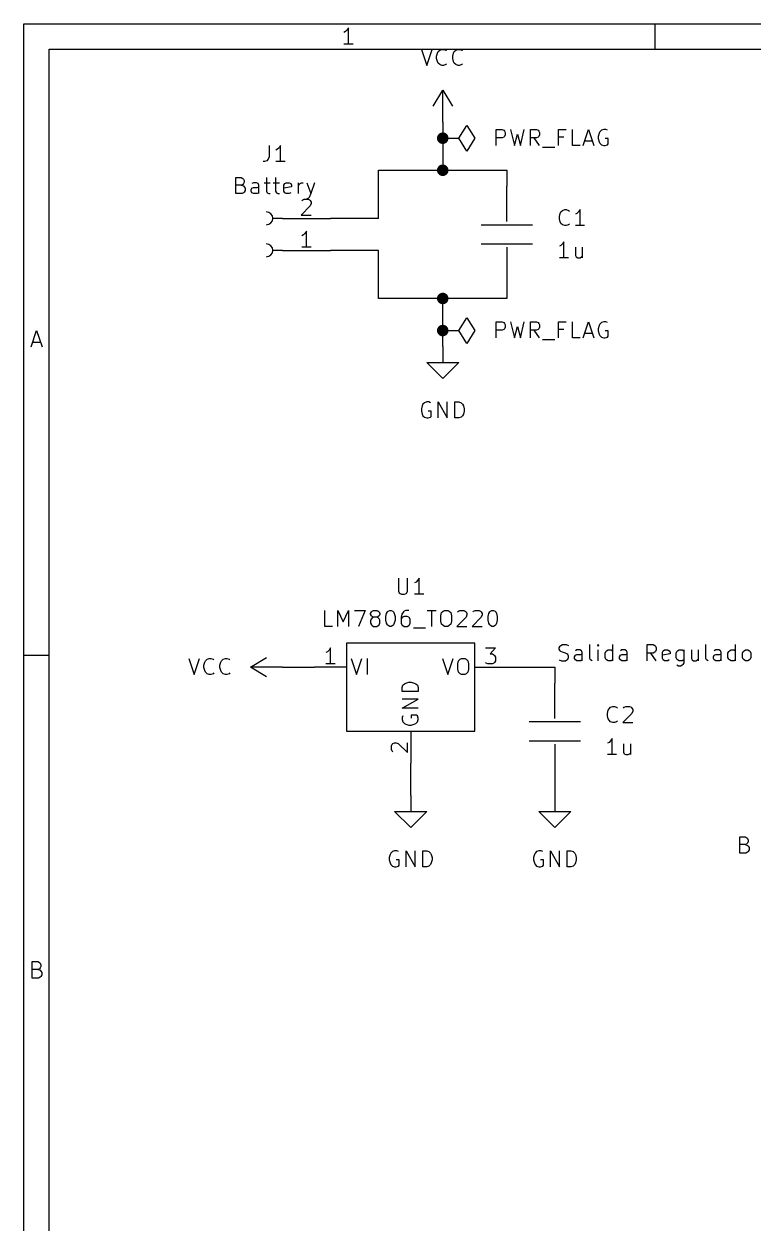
# Model space of a CAD drawing. Extents: x 0.4 to 11.3, y -7.9 to -0.4.
# Drawn here: x 0.394 to 2.668, y -4.134 to -0.394 of the extents above; entities that cross this region are included whole.
import ezdxf

# ---------------------------------------------------------------- set-up
doc = ezdxf.new("R2010")
doc.units = 0
doc.header["$MEASUREMENT"] = 0
for name, color, linetype in [('CYAN2', 4, 'CONTINUOUS'), ('GRAY1', 251, 'CONTINUOUS'), ('GREEN3', 91, 'CONTINUOUS'), ('LYELLOW', 51, 'CONTINUOUS'), ('RED2', 1, 'CONTINUOUS'), ('RED3', 11, 'CONTINUOUS')]:
    doc.layers.add(name, color=color, linetype=linetype)

msp = doc.modelspace()

# ---------------------------------------------------------------- linework, layer by layer
at = {"layer": 'CYAN2', "linetype": 'CONTINUOUS'}
for p, q in [((1.6333, -0.4728), (1.65, -0.5228)), ((1.6333, -0.4728), (1.65, -0.5228)), ((1.65, -0.5228), (1.6667, -0.4728)), ((1.65, -0.5228), (1.6667, -0.4728)), ((1.681, -0.4942), (1.6833, -0.4847)), ((1.681, -0.4942), (1.6833, -0.4847)), ((1.6833, -0.4847), (1.6857, -0.4799)), ((1.6833, -0.4847), (1.6857, -0.4799)), ((1.6857, -0.4799), (1.6905, -0.4752)), ((1.6857, -0.4799), (1.6905, -0.4752)), ((1.6905, -0.4752), (1.6976, -0.4728)), ((1.6905, -0.4752), (1.6976, -0.4728)), ((1.6976, -0.4728), (1.7024, -0.4728)), ((1.6976, -0.4728), (1.7024, -0.4728)), ((1.7024, -0.4728), (1.7095, -0.4752)), ((1.7024, -0.4728), (1.7095, -0.4752)), ((1.7095, -0.4752), (1.7119, -0.4776)), ((1.7095, -0.4752), (1.7119, -0.4776)), ((1.731, -0.4942), (1.7333, -0.4847)), ((1.731, -0.4942), (1.7333, -0.4847)), ((1.7333, -0.4847), (1.7357, -0.4799)), ((1.7333, -0.4847), (1.7357, -0.4799)), ((1.7357, -0.4799), (1.7405, -0.4752)), ((1.7357, -0.4799), (1.7405, -0.4752)), ((1.7405, -0.4752), (1.7476, -0.4728)), ((1.7405, -0.4752), (1.7476, -0.4728)), ((1.7476, -0.4728), (1.7524, -0.4728)), ((1.7476, -0.4728), (1.7524, -0.4728)), ((1.7524, -0.4728), (1.7595, -0.4752)), ((1.7524, -0.4728), (1.7595, -0.4752)), ((1.7595, -0.4752), (1.7619, -0.4776)), ((1.7595, -0.4752), (1.7619, -0.4776)), ((1.681, -0.5014), (1.681, -0.4942)), ((1.681, -0.5014), (1.681, -0.4942)), ((1.6833, -0.5109), (1.681, -0.5014)), ((1.6833, -0.5109), (1.681, -0.5014)), ((1.6857, -0.5157), (1.6833, -0.5109)), ((1.6857, -0.5157), (1.6833, -0.5109)), ((1.6905, -0.5204), (1.6857, -0.5157)), ((1.6905, -0.5204), (1.6857, -0.5157)), ((1.6976, -0.5228), (1.6905, -0.5204)), ((1.6976, -0.5228), (1.6905, -0.5204)), ((1.7024, -0.5228), (1.6976, -0.5228)), ((1.7024, -0.5228), (1.6976, -0.5228)), ((1.7095, -0.5204), (1.7024, -0.5228)), ((1.7095, -0.5204), (1.7024, -0.5228)), ((1.7119, -0.518), (1.7095, -0.5204)), ((1.7119, -0.518), (1.7095, -0.5204)), ((1.731, -0.5014), (1.731, -0.4942)), ((1.731, -0.5014), (1.731, -0.4942)), ((1.7333, -0.5109), (1.731, -0.5014)), ((1.7333, -0.5109), (1.731, -0.5014)), ((1.7357, -0.5157), (1.7333, -0.5109)), ((1.7357, -0.5157), (1.7333, -0.5109)), ((1.7405, -0.5204), (1.7357, -0.5157)), ((1.7405, -0.5204), (1.7357, -0.5157)), ((1.7476, -0.5228), (1.7405, -0.5204)), ((1.7476, -0.5228), (1.7405, -0.5204)), ((1.7524, -0.5228), (1.7476, -0.5228)), ((1.7524, -0.5228), (1.7476, -0.5228)), ((1.7595, -0.5204), (1.7524, -0.5228)), ((1.7595, -0.5204), (1.7524, -0.5228)), ((1.7619, -0.518), (1.7595, -0.5204)), ((1.7619, -0.518), (1.7595, -0.5204)), ((1.8663, -0.7728), (1.8663, -0.7228)), ((1.8663, -0.7228), (1.8853, -0.7228)), ((1.8663, -0.7728), (1.8663, -0.7228)), ((1.8663, -0.7228), (1.8853, -0.7228)), ((1.8853, -0.7228), (1.8901, -0.7252)), ((1.8853, -0.7228), (1.8901, -0.7252)), ((1.8901, -0.7466), (1.8853, -0.749)), ((1.8901, -0.7466), (1.8853, -0.749)), ((1.8901, -0.7252), (1.8925, -0.7276)), ((1.8901, -0.7252), (1.8925, -0.7276)), ((1.8925, -0.7442), (1.8901, -0.7466)), ((1.8925, -0.7442), (1.8901, -0.7466)), ((1.8925, -0.7276), (1.8949, -0.7323)), ((1.8925, -0.7276), (1.8949, -0.7323)), ((1.8949, -0.7395), (1.8925, -0.7442)), ((1.8949, -0.7395), (1.8925, -0.7442)), ((1.8949, -0.7323), (1.8949, -0.7395)), ((1.8949, -0.7323), (1.8949, -0.7395)), ((1.9115, -0.7228), (1.9234, -0.7728)), ((1.9115, -0.7228), (1.9234, -0.7728)), ((1.9234, -0.7728), (1.9329, -0.7371)), ((1.9234, -0.7728), (1.9329, -0.7371)), ((1.9329, -0.7371), (1.9425, -0.7728)), ((1.9329, -0.7371), (1.9425, -0.7728)), ((1.9425, -0.7728), (1.9544, -0.7228)), ((1.9425, -0.7728), (1.9544, -0.7228)), ((1.9734, -0.7728), (1.9734, -0.7228)), ((1.9734, -0.7228), (1.9925, -0.7228)), ((1.9734, -0.7728), (1.9734, -0.7228)), ((1.9734, -0.7228), (1.9925, -0.7228)), ((1.9925, -0.7228), (1.9972, -0.7252)), ((1.9925, -0.7228), (1.9972, -0.7252)), ((1.9972, -0.7466), (1.9925, -0.749)), ((1.9972, -0.7466), (1.9925, -0.749)), ((1.9972, -0.7252), (1.9996, -0.7276)), ((1.9972, -0.7252), (1.9996, -0.7276)), ((1.9996, -0.7442), (1.9972, -0.7466)), ((1.9996, -0.7442), (1.9972, -0.7466)), ((1.9996, -0.7276), (2.002, -0.7323)), ((1.9996, -0.7276), (2.002, -0.7323)), ((2.002, -0.7395), (1.9996, -0.7442)), ((2.002, -0.7395), (1.9996, -0.7442)), ((2.002, -0.7323), (2.002, -0.7395)), ((2.002, -0.7323), (2.002, -0.7395)), ((2.0615, -0.7728), (2.0615, -0.7228)), ((2.0615, -0.7228), (2.0853, -0.7228)), ((2.0615, -0.7728), (2.0615, -0.7228)), ((2.0615, -0.7228), (2.0853, -0.7228)), ((2.0782, -0.7466), (2.0615, -0.7466)), ((2.0782, -0.7466), (2.0615, -0.7466)), ((2.1044, -0.7728), (2.1044, -0.7228)), ((2.1044, -0.7728), (2.1044, -0.7228)), ((2.1377, -0.7728), (2.1544, -0.7228)), ((2.1377, -0.7728), (2.1544, -0.7228)), ((2.1544, -0.7228), (2.171, -0.7728)), ((2.1544, -0.7228), (2.171, -0.7728)), ((2.1877, -0.7347), (2.1853, -0.7442)), ((2.1877, -0.7347), (2.1853, -0.7442)), ((2.1853, -0.7442), (2.1853, -0.7514)), ((2.1853, -0.7442), (2.1853, -0.7514)), ((2.1901, -0.7299), (2.1877, -0.7347)), ((2.1901, -0.7299), (2.1877, -0.7347)), ((2.1949, -0.7252), (2.1901, -0.7299)), ((2.1949, -0.7252), (2.1901, -0.7299)), ((2.202, -0.7228), (2.1949, -0.7252)), ((2.202, -0.7228), (2.1949, -0.7252)), ((2.2091, -0.7228), (2.202, -0.7228)), ((2.2091, -0.7228), (2.202, -0.7228)), ((2.2139, -0.7252), (2.2091, -0.7228)), ((2.2139, -0.7252), (2.2091, -0.7228)), ((1.1583, -0.7728), (1.1583, -0.8085)), ((1.1845, -0.7847), (1.1798, -0.7871)), ((1.1893, -0.7799), (1.1845, -0.7847)), ((1.194, -0.7728), (1.1893, -0.7799)), ((1.194, -0.8228), (1.194, -0.7728)), ((1.8853, -0.749), (1.8663, -0.749)), ((1.8853, -0.749), (1.8663, -0.749)), ((1.9925, -0.749), (1.9734, -0.749)), ((1.9925, -0.749), (1.9734, -0.749)), ((2.002, -0.7728), (1.9853, -0.749)), ((2.002, -0.7728), (1.9853, -0.749)), ((2.0115, -0.7776), (2.0496, -0.7776)), ((2.0115, -0.7776), (2.0496, -0.7776)), ((2.1282, -0.7728), (2.1044, -0.7728)), ((2.1282, -0.7728), (2.1044, -0.7728)), ((2.1425, -0.7585), (2.1663, -0.7585)), ((2.1425, -0.7585), (2.1663, -0.7585)), ((2.1853, -0.7514), (2.1877, -0.7609)), ((2.1853, -0.7514), (2.1877, -0.7609)), ((2.1877, -0.7609), (2.1901, -0.7657)), ((2.1877, -0.7609), (2.1901, -0.7657)), ((2.1901, -0.7657), (2.1949, -0.7704)), ((2.1901, -0.7657), (2.1949, -0.7704)), ((2.1949, -0.7704), (2.202, -0.7728)), ((2.1949, -0.7704), (2.202, -0.7728)), ((2.202, -0.7728), (2.2068, -0.7728)), ((2.202, -0.7728), (2.2068, -0.7728)), ((2.2163, -0.7514), (2.2068, -0.7514)), ((2.2163, -0.7514), (2.2068, -0.7514)), ((2.2068, -0.7728), (2.2139, -0.7704)), ((2.2068, -0.7728), (2.2139, -0.7704)), ((2.2139, -0.7704), (2.2163, -0.768)), ((2.2139, -0.7704), (2.2163, -0.768)), ((2.2163, -0.768), (2.2163, -0.7514)), ((2.2163, -0.768), (2.2163, -0.7514)), ((1.144, -0.8228), (1.1393, -0.8228)), ((1.1512, -0.8204), (1.144, -0.8228)), ((1.1559, -0.8157), (1.1512, -0.8204)), ((1.1583, -0.8085), (1.1559, -0.8157)), ((1.2083, -0.8228), (1.1798, -0.8228)), ((1.0548, -0.9228), (1.0548, -0.8728)), ((1.0548, -0.8728), (1.0714, -0.8728)), ((1.0714, -0.8966), (1.0548, -0.8966)), ((1.0714, -0.8728), (1.0762, -0.8752)), ((1.0762, -0.8942), (1.0714, -0.8966)), ((1.0714, -0.8966), (1.0786, -0.899)), ((1.0762, -0.8752), (1.0786, -0.8776)), ((1.0786, -0.8918), (1.0762, -0.8942)), ((1.0786, -0.8776), (1.081, -0.8823)), ((1.081, -0.8871), (1.0786, -0.8918)), ((1.081, -0.8823), (1.081, -0.8871)), ((1.1095, -0.8895), (1.1048, -0.8918)), ((1.119, -0.8895), (1.1095, -0.8895)), ((1.1238, -0.8918), (1.119, -0.8895)), ((1.1262, -0.8966), (1.1238, -0.8918)), ((1.1262, -0.9228), (1.1262, -0.8966)), ((1.1429, -0.8895), (1.1619, -0.8895)), ((1.15, -0.8728), (1.15, -0.9157)), ((1.1714, -0.8895), (1.1905, -0.8895)), ((1.1786, -0.8728), (1.1786, -0.9157)), ((1.2048, -0.8966), (1.2071, -0.8918)), ((1.2048, -0.9157), (1.2048, -0.8966)), ((1.2071, -0.8918), (1.2119, -0.8895)), ((1.2119, -0.8895), (1.2214, -0.8895)), ((1.2214, -0.8895), (1.2262, -0.8918)), ((1.2262, -0.8918), (1.2286, -0.8966)), ((1.2286, -0.8966), (1.2286, -0.9014)), ((1.25, -0.9228), (1.25, -0.8895)), ((1.25, -0.899), (1.2524, -0.8942)), ((1.2524, -0.8942), (1.2548, -0.8918)), ((1.2548, -0.8918), (1.2595, -0.8895)), ((1.2595, -0.8895), (1.2643, -0.8895)), ((1.2762, -0.8895), (1.2881, -0.9228)), ((1.3, -0.8895), (1.2881, -0.9228)), ((1.0738, -0.9228), (1.0548, -0.9228)), ((1.0786, -0.9204), (1.0738, -0.9228)), ((1.0786, -0.899), (1.081, -0.9014)), ((1.081, -0.918), (1.0786, -0.9204)), ((1.081, -0.9014), (1.0833, -0.9061)), ((1.0833, -0.9133), (1.081, -0.918)), ((1.0833, -0.9061), (1.0833, -0.9133)), ((1.1024, -0.9109), (1.1048, -0.9061)), ((1.1024, -0.9157), (1.1024, -0.9109)), ((1.1048, -0.9204), (1.1024, -0.9157)), ((1.1048, -0.9061), (1.1095, -0.9038)), ((1.1095, -0.9228), (1.1048, -0.9204)), ((1.1095, -0.9038), (1.1214, -0.9038)), ((1.1214, -0.9228), (1.1095, -0.9228)), ((1.1214, -0.9038), (1.1262, -0.9014)), ((1.1262, -0.9204), (1.1214, -0.9228)), ((1.15, -0.9157), (1.1524, -0.9204)), ((1.1524, -0.9204), (1.1571, -0.9228)), ((1.1571, -0.9228), (1.1619, -0.9228)), ((1.1786, -0.9157), (1.1809, -0.9204)), ((1.1809, -0.9204), (1.1857, -0.9228)), ((1.1857, -0.9228), (1.1905, -0.9228)), ((1.2286, -0.9014), (1.2048, -0.9061)), ((1.2071, -0.9204), (1.2048, -0.9157)), ((1.2119, -0.9228), (1.2071, -0.9204)), ((1.2214, -0.9228), (1.2119, -0.9228)), ((1.2262, -0.9204), (1.2214, -0.9228)), ((1.2833, -0.9347), (1.2809, -0.9371)), ((1.2881, -0.9228), (1.2833, -0.9347)), ((1.2809, -0.9371), (1.2762, -0.9395)), ((2.0639, -0.9942), (2.0663, -0.9847)), ((2.0639, -1.0014), (2.0639, -0.9942)), ((2.0663, -1.0109), (2.0639, -1.0014)), ((2.0663, -0.9847), (2.0687, -0.9799)), ((2.0687, -0.9799), (2.0734, -0.9752)), ((2.0734, -0.9752), (2.0806, -0.9728)), ((2.0806, -0.9728), (2.0853, -0.9728)), ((2.0853, -0.9728), (2.0925, -0.9752)), ((2.0925, -0.9752), (2.0949, -0.9776)), ((2.1187, -0.9847), (2.1139, -0.9871)), ((2.1234, -0.9799), (2.1187, -0.9847)), ((2.1282, -0.9728), (2.1234, -0.9799)), ((2.1282, -1.0228), (2.1282, -0.9728)), ((2.0687, -1.0157), (2.0663, -1.0109)), ((2.0734, -1.0204), (2.0687, -1.0157)), ((2.0806, -1.0228), (2.0734, -1.0204)), ((2.0853, -1.0228), (2.0806, -1.0228)), ((2.0925, -1.0204), (2.0853, -1.0228)), ((2.0949, -1.018), (2.0925, -1.0204)), ((2.1425, -1.0228), (2.1139, -1.0228)), ((2.0734, -1.0799), (2.0687, -1.0847)), ((2.0782, -1.0728), (2.0734, -1.0799)), ((2.0782, -1.1228), (2.0782, -1.0728)), ((2.0687, -1.0847), (2.0639, -1.0871)), ((2.1139, -1.0895), (2.1139, -1.1157)), ((2.1139, -1.1157), (2.1163, -1.1204)), ((2.1163, -1.1204), (2.121, -1.1228)), ((2.1282, -1.1228), (2.1329, -1.1204)), ((2.1329, -1.1204), (2.1353, -1.118)), ((2.1353, -1.0895), (2.1353, -1.1228)), ((2.0925, -1.1228), (2.0639, -1.1228)), ((2.121, -1.1228), (2.1282, -1.1228)), ((1.8663, -1.3728), (1.8663, -1.3228)), ((1.8663, -1.3228), (1.8853, -1.3228)), ((1.8663, -1.3728), (1.8663, -1.3228)), ((1.8663, -1.3228), (1.8853, -1.3228)), ((1.8853, -1.3228), (1.8901, -1.3252)), ((1.8853, -1.3228), (1.8901, -1.3252)), ((1.8901, -1.3252), (1.8925, -1.3276)), ((1.8901, -1.3252), (1.8925, -1.3276)), ((1.8925, -1.3442), (1.8901, -1.3466)), ((1.8925, -1.3442), (1.8901, -1.3466)), ((1.8925, -1.3276), (1.8949, -1.3323)), ((1.8925, -1.3276), (1.8949, -1.3323)), ((1.8949, -1.3395), (1.8925, -1.3442)), ((1.8949, -1.3395), (1.8925, -1.3442)), ((1.8949, -1.3323), (1.8949, -1.3395)), ((1.8949, -1.3323), (1.8949, -1.3395)), ((1.9115, -1.3228), (1.9234, -1.3728)), ((1.9115, -1.3228), (1.9234, -1.3728)), ((1.9234, -1.3728), (1.9329, -1.3371)), ((1.9234, -1.3728), (1.9329, -1.3371)), ((1.9329, -1.3371), (1.9425, -1.3728)), ((1.9329, -1.3371), (1.9425, -1.3728)), ((1.9425, -1.3728), (1.9544, -1.3228)), ((1.9425, -1.3728), (1.9544, -1.3228)), ((1.9734, -1.3728), (1.9734, -1.3228)), ((1.9734, -1.3228), (1.9925, -1.3228)), ((1.9734, -1.3728), (1.9734, -1.3228)), ((1.9734, -1.3228), (1.9925, -1.3228)), ((1.9925, -1.3228), (1.9972, -1.3252)), ((1.9925, -1.3228), (1.9972, -1.3252)), ((1.9972, -1.3252), (1.9996, -1.3276)), ((1.9972, -1.3252), (1.9996, -1.3276)), ((1.9996, -1.3442), (1.9972, -1.3466)), ((1.9996, -1.3442), (1.9972, -1.3466)), ((1.9996, -1.3276), (2.002, -1.3323)), ((1.9996, -1.3276), (2.002, -1.3323)), ((2.002, -1.3395), (1.9996, -1.3442)), ((2.002, -1.3395), (1.9996, -1.3442)), ((2.002, -1.3323), (2.002, -1.3395)), ((2.002, -1.3323), (2.002, -1.3395)), ((2.0615, -1.3728), (2.0615, -1.3228)), ((2.0615, -1.3228), (2.0853, -1.3228)), ((2.0615, -1.3728), (2.0615, -1.3228)), ((2.0615, -1.3228), (2.0853, -1.3228)), ((2.1044, -1.3728), (2.1044, -1.3228)), ((2.1044, -1.3728), (2.1044, -1.3228)), ((2.1377, -1.3728), (2.1544, -1.3228)), ((2.1377, -1.3728), (2.1544, -1.3228)), ((2.1544, -1.3228), (2.171, -1.3728)), ((2.1544, -1.3228), (2.171, -1.3728)), ((2.1877, -1.3347), (2.1853, -1.3442)), ((2.1877, -1.3347), (2.1853, -1.3442)), ((2.1853, -1.3442), (2.1853, -1.3514)), ((2.1853, -1.3442), (2.1853, -1.3514)), ((2.1901, -1.3299), (2.1877, -1.3347)), ((2.1901, -1.3299), (2.1877, -1.3347)), ((2.1949, -1.3252), (2.1901, -1.3299)), ((2.1949, -1.3252), (2.1901, -1.3299)), ((2.202, -1.3228), (2.1949, -1.3252)), ((2.202, -1.3228), (2.1949, -1.3252)), ((2.2091, -1.3228), (2.202, -1.3228)), ((2.2091, -1.3228), (2.202, -1.3228)), ((2.2139, -1.3252), (2.2091, -1.3228)), ((2.2139, -1.3252), (2.2091, -1.3228)), ((1.8853, -1.349), (1.8663, -1.349)), ((1.8853, -1.349), (1.8663, -1.349)), ((1.8901, -1.3466), (1.8853, -1.349)), ((1.8901, -1.3466), (1.8853, -1.349)), ((1.9925, -1.349), (1.9734, -1.349)), ((1.9925, -1.349), (1.9734, -1.349)), ((2.002, -1.3728), (1.9853, -1.349)), ((2.002, -1.3728), (1.9853, -1.349)), ((1.9972, -1.3466), (1.9925, -1.349)), ((1.9972, -1.3466), (1.9925, -1.349)), ((2.0115, -1.3776), (2.0496, -1.3776)), ((2.0115, -1.3776), (2.0496, -1.3776)), ((2.0782, -1.3466), (2.0615, -1.3466)), ((2.0782, -1.3466), (2.0615, -1.3466)), ((2.1282, -1.3728), (2.1044, -1.3728)), ((2.1282, -1.3728), (2.1044, -1.3728)), ((2.1425, -1.3585), (2.1663, -1.3585)), ((2.1425, -1.3585), (2.1663, -1.3585)), ((2.1853, -1.3514), (2.1877, -1.3609)), ((2.1853, -1.3514), (2.1877, -1.3609)), ((2.1877, -1.3609), (2.1901, -1.3657)), ((2.1877, -1.3609), (2.1901, -1.3657)), ((2.1901, -1.3657), (2.1949, -1.3704)), ((2.1901, -1.3657), (2.1949, -1.3704)), ((2.1949, -1.3704), (2.202, -1.3728)), ((2.1949, -1.3704), (2.202, -1.3728)), ((2.202, -1.3728), (2.2068, -1.3728)), ((2.202, -1.3728), (2.2068, -1.3728)), ((2.2163, -1.3514), (2.2068, -1.3514)), ((2.2163, -1.3514), (2.2068, -1.3514)), ((2.2068, -1.3728), (2.2139, -1.3704)), ((2.2068, -1.3728), (2.2139, -1.3704)), ((2.2139, -1.3704), (2.2163, -1.368)), ((2.2139, -1.3704), (2.2163, -1.368)), ((2.2163, -1.368), (2.2163, -1.3514)), ((2.2163, -1.368), (2.2163, -1.3514)), ((1.6357, -1.5847), (1.6333, -1.5942)), ((1.6357, -1.5847), (1.6333, -1.5942)), ((1.6333, -1.5942), (1.6333, -1.6014)), ((1.6333, -1.5942), (1.6333, -1.6014)), ((1.6333, -1.6014), (1.6357, -1.6109)), ((1.6333, -1.6014), (1.6357, -1.6109)), ((1.6381, -1.5799), (1.6357, -1.5847)), ((1.6381, -1.5799), (1.6357, -1.5847)), ((1.6429, -1.5752), (1.6381, -1.5799)), ((1.6429, -1.5752), (1.6381, -1.5799)), ((1.65, -1.5728), (1.6429, -1.5752)), ((1.65, -1.5728), (1.6429, -1.5752)), ((1.6571, -1.5728), (1.65, -1.5728)), ((1.6571, -1.5728), (1.65, -1.5728)), ((1.6643, -1.6014), (1.6548, -1.6014)), ((1.6643, -1.6014), (1.6548, -1.6014)), ((1.6619, -1.5752), (1.6571, -1.5728)), ((1.6619, -1.5752), (1.6571, -1.5728)), ((1.6643, -1.618), (1.6643, -1.6014)), ((1.6643, -1.618), (1.6643, -1.6014)), ((1.6857, -1.6228), (1.6857, -1.5728)), ((1.6857, -1.5728), (1.7143, -1.6228)), ((1.6857, -1.6228), (1.6857, -1.5728)), ((1.6857, -1.5728), (1.7143, -1.6228)), ((1.7143, -1.6228), (1.7143, -1.5728)), ((1.7143, -1.6228), (1.7143, -1.5728)), ((1.7381, -1.6228), (1.7381, -1.5728)), ((1.7381, -1.5728), (1.75, -1.5728)), ((1.7381, -1.6228), (1.7381, -1.5728)), ((1.7381, -1.5728), (1.75, -1.5728)), ((1.75, -1.5728), (1.7571, -1.5752)), ((1.75, -1.5728), (1.7571, -1.5752)), ((1.7571, -1.5752), (1.7619, -1.5799)), ((1.7571, -1.5752), (1.7619, -1.5799)), ((1.7619, -1.5799), (1.7643, -1.5847)), ((1.7619, -1.5799), (1.7643, -1.5847)), ((1.7643, -1.5847), (1.7667, -1.5942)), ((1.7643, -1.5847), (1.7667, -1.5942)), ((1.7667, -1.6014), (1.7643, -1.6109)), ((1.7667, -1.6014), (1.7643, -1.6109)), ((1.7667, -1.5942), (1.7667, -1.6014)), ((1.7667, -1.5942), (1.7667, -1.6014)), ((1.6357, -1.6109), (1.6381, -1.6157)), ((1.6357, -1.6109), (1.6381, -1.6157)), ((1.6381, -1.6157), (1.6429, -1.6204)), ((1.6381, -1.6157), (1.6429, -1.6204)), ((1.6429, -1.6204), (1.65, -1.6228)), ((1.6429, -1.6204), (1.65, -1.6228)), ((1.65, -1.6228), (1.6548, -1.6228)), ((1.65, -1.6228), (1.6548, -1.6228)), ((1.6548, -1.6228), (1.6619, -1.6204)), ((1.6548, -1.6228), (1.6619, -1.6204)), ((1.6619, -1.6204), (1.6643, -1.618)), ((1.6619, -1.6204), (1.6643, -1.618)), ((1.75, -1.6228), (1.7381, -1.6228)), ((1.75, -1.6228), (1.7381, -1.6228)), ((1.7571, -1.6204), (1.75, -1.6228)), ((1.7571, -1.6204), (1.75, -1.6228)), ((1.7619, -1.6157), (1.7571, -1.6204)), ((1.7619, -1.6157), (1.7571, -1.6204)), ((1.7643, -1.6109), (1.7619, -1.6157)), ((1.7643, -1.6109), (1.7619, -1.6157)), ((1.5619, -2.1228), (1.5619, -2.1633)), ((1.5905, -2.1633), (1.5905, -2.1228)), ((1.6214, -2.1299), (1.6167, -2.1347)), ((1.6262, -2.1228), (1.6214, -2.1299)), ((1.6262, -2.1728), (1.6262, -2.1228)), ((1.5619, -2.1633), (1.5643, -2.168)), ((1.5643, -2.168), (1.5667, -2.1704)), ((1.5857, -2.1704), (1.5881, -2.168)), ((1.5881, -2.168), (1.5905, -2.1633)), ((1.6167, -2.1347), (1.6119, -2.1371)), ((1.5667, -2.1704), (1.5714, -2.1728)), ((1.5714, -2.1728), (1.5809, -2.1728)), ((1.5809, -2.1728), (1.5857, -2.1704)), ((1.6405, -2.1728), (1.6119, -2.1728)), ((1.3321, -2.2728), (1.3321, -2.2228)), ((1.3726, -2.2728), (1.3726, -2.2228)), ((1.3726, -2.2228), (1.3893, -2.2585)), ((1.3893, -2.2585), (1.406, -2.2228)), ((1.406, -2.2228), (1.406, -2.2728)), ((1.425, -2.2228), (1.4583, -2.2228)), ((1.4583, -2.2228), (1.4369, -2.2728)), ((1.475, -2.2323), (1.4774, -2.2276)), ((1.475, -2.2347), (1.475, -2.2323)), ((1.4774, -2.2395), (1.475, -2.2347)), ((1.4774, -2.2276), (1.4798, -2.2252)), ((1.4798, -2.2419), (1.4774, -2.2395)), ((1.4798, -2.2252), (1.4845, -2.2228)), ((1.4845, -2.2442), (1.4798, -2.2419)), ((1.4845, -2.2228), (1.4941, -2.2228)), ((1.4941, -2.2228), (1.4988, -2.2252)), ((1.4988, -2.2419), (1.4941, -2.2442)), ((1.4988, -2.2252), (1.5012, -2.2276)), ((1.5012, -2.2395), (1.4988, -2.2419)), ((1.5012, -2.2276), (1.5036, -2.2323)), ((1.5036, -2.2347), (1.5012, -2.2395)), ((1.5036, -2.2323), (1.5036, -2.2347)), ((1.5226, -2.2419), (1.525, -2.2323)), ((1.5226, -2.2538), (1.5226, -2.2419)), ((1.525, -2.2323), (1.5274, -2.2276)), ((1.5274, -2.2276), (1.5298, -2.2252)), ((1.5298, -2.2252), (1.5345, -2.2228)), ((1.5345, -2.2228), (1.5393, -2.2228)), ((1.5393, -2.2228), (1.544, -2.2252)), ((1.544, -2.2252), (1.5464, -2.2276)), ((1.5464, -2.2276), (1.5488, -2.2323)), ((1.5488, -2.2323), (1.5512, -2.2419)), ((1.5512, -2.2419), (1.5512, -2.2538)), ((1.5726, -2.2347), (1.5702, -2.2442)), ((1.5774, -2.2276), (1.5726, -2.2347)), ((1.5798, -2.2419), (1.575, -2.2442)), ((1.5798, -2.2252), (1.5774, -2.2276)), ((1.5845, -2.2228), (1.5798, -2.2252)), ((1.5893, -2.2419), (1.5798, -2.2419)), ((1.594, -2.2228), (1.5845, -2.2228)), ((1.594, -2.2442), (1.5893, -2.2419)), ((1.6512, -2.2228), (1.6798, -2.2228)), ((1.6655, -2.2728), (1.6655, -2.2228)), ((1.694, -2.2395), (1.6964, -2.2299)), ((1.694, -2.2561), (1.694, -2.2395)), ((1.6964, -2.2299), (1.7012, -2.2252)), ((1.7012, -2.2252), (1.7059, -2.2228)), ((1.7059, -2.2228), (1.7155, -2.2228)), ((1.7155, -2.2228), (1.7202, -2.2252)), ((1.7202, -2.2252), (1.725, -2.2299)), ((1.725, -2.2299), (1.7274, -2.2395)), ((1.7274, -2.2395), (1.7274, -2.2561)), ((1.7464, -2.2276), (1.7488, -2.2252)), ((1.7488, -2.2252), (1.7536, -2.2228)), ((1.7536, -2.2228), (1.7655, -2.2228)), ((1.7655, -2.2228), (1.7702, -2.2252)), ((1.7702, -2.2252), (1.7726, -2.2276)), ((1.7726, -2.2276), (1.775, -2.2323)), ((1.775, -2.2371), (1.7726, -2.2442)), ((1.775, -2.2323), (1.775, -2.2371)), ((1.794, -2.2276), (1.7964, -2.2252)), ((1.7964, -2.2252), (1.8012, -2.2228)), ((1.8012, -2.2228), (1.8131, -2.2228)), ((1.8131, -2.2228), (1.8179, -2.2252)), ((1.8179, -2.2252), (1.8202, -2.2276)), ((1.8202, -2.2276), (1.8226, -2.2323)), ((1.8226, -2.2371), (1.8202, -2.2442)), ((1.8226, -2.2323), (1.8226, -2.2371)), ((1.8417, -2.2419), (1.844, -2.2323)), ((1.8417, -2.2538), (1.8417, -2.2419)), ((1.844, -2.2323), (1.8464, -2.2276)), ((1.8464, -2.2276), (1.8488, -2.2252)), ((1.8488, -2.2252), (1.8536, -2.2228)), ((1.8536, -2.2228), (1.8583, -2.2228)), ((1.8583, -2.2228), (1.8631, -2.2252)), ((1.8631, -2.2252), (1.8655, -2.2276)), ((1.8655, -2.2276), (1.8679, -2.2323)), ((1.8679, -2.2323), (1.8702, -2.2419)), ((1.8702, -2.2419), (1.8702, -2.2538)), ((1.356, -2.2728), (1.3321, -2.2728)), ((1.4774, -2.249), (1.475, -2.2538)), ((1.475, -2.2538), (1.475, -2.2633)), ((1.475, -2.2633), (1.4774, -2.268)), ((1.4798, -2.2466), (1.4774, -2.249)), ((1.4774, -2.268), (1.4798, -2.2704)), ((1.4845, -2.2442), (1.4798, -2.2466)), ((1.4798, -2.2704), (1.4845, -2.2728)), ((1.4941, -2.2442), (1.4845, -2.2442)), ((1.4845, -2.2728), (1.4941, -2.2728)), ((1.4988, -2.2466), (1.4941, -2.2442)), ((1.4941, -2.2728), (1.4988, -2.2704)), ((1.5012, -2.249), (1.4988, -2.2466)), ((1.4988, -2.2704), (1.5012, -2.268)), ((1.5036, -2.2538), (1.5012, -2.249)), ((1.5012, -2.268), (1.5036, -2.2633)), ((1.5036, -2.2633), (1.5036, -2.2538)), ((1.525, -2.2633), (1.5226, -2.2538)), ((1.5274, -2.268), (1.525, -2.2633)), ((1.5298, -2.2704), (1.5274, -2.268)), ((1.5345, -2.2728), (1.5298, -2.2704)), ((1.5393, -2.2728), (1.5345, -2.2728)), ((1.544, -2.2704), (1.5393, -2.2728)), ((1.5464, -2.268), (1.544, -2.2704)), ((1.5488, -2.2633), (1.5464, -2.268)), ((1.5512, -2.2538), (1.5488, -2.2633)), ((1.5702, -2.2442), (1.5702, -2.2633)), ((1.5726, -2.2466), (1.5702, -2.2514)), ((1.5702, -2.2633), (1.5726, -2.268)), ((1.575, -2.2442), (1.5726, -2.2466)), ((1.5726, -2.268), (1.575, -2.2704)), ((1.575, -2.2704), (1.5798, -2.2728)), ((1.5798, -2.2728), (1.5893, -2.2728)), ((1.5893, -2.2728), (1.594, -2.2704)), ((1.5964, -2.2466), (1.594, -2.2442)), ((1.594, -2.2704), (1.5964, -2.268)), ((1.5988, -2.2514), (1.5964, -2.2466)), ((1.5964, -2.268), (1.5988, -2.2633)), ((1.5988, -2.2633), (1.5988, -2.2514)), ((1.6083, -2.2776), (1.6464, -2.2776)), ((1.6964, -2.2657), (1.694, -2.2561)), ((1.7012, -2.2704), (1.6964, -2.2657)), ((1.7059, -2.2728), (1.7012, -2.2704)), ((1.7155, -2.2728), (1.7059, -2.2728)), ((1.7202, -2.2704), (1.7155, -2.2728)), ((1.725, -2.2657), (1.7202, -2.2704)), ((1.7274, -2.2561), (1.725, -2.2657)), ((1.7726, -2.2442), (1.744, -2.2728)), ((1.744, -2.2728), (1.775, -2.2728)), ((1.8202, -2.2442), (1.7917, -2.2728)), ((1.7917, -2.2728), (1.8226, -2.2728)), ((1.844, -2.2633), (1.8417, -2.2538)), ((1.8464, -2.268), (1.844, -2.2633)), ((1.8488, -2.2704), (1.8464, -2.268)), ((1.8536, -2.2728), (1.8488, -2.2704)), ((1.8583, -2.2728), (1.8536, -2.2728)), ((1.8631, -2.2704), (1.8583, -2.2728)), ((1.8655, -2.268), (1.8631, -2.2704)), ((1.8679, -2.2633), (1.8655, -2.268)), ((1.8702, -2.2538), (1.8679, -2.2633)), ((0.9075, -2.3728), (0.9242, -2.4228)), ((0.9242, -2.4228), (0.9409, -2.3728)), ((0.9551, -2.3942), (0.9575, -2.3847)), ((0.9575, -2.3847), (0.9599, -2.3799)), ((0.9599, -2.3799), (0.9647, -2.3752)), ((0.9647, -2.3752), (0.9718, -2.3728)), ((0.9718, -2.3728), (0.9766, -2.3728)), ((0.9766, -2.3728), (0.9837, -2.3752)), ((0.9837, -2.3752), (0.9861, -2.3776)), ((1.0051, -2.3942), (1.0075, -2.3847)), ((1.0075, -2.3847), (1.0099, -2.3799)), ((1.0099, -2.3799), (1.0147, -2.3752)), ((1.0147, -2.3752), (1.0218, -2.3728)), ((1.0218, -2.3728), (1.0266, -2.3728)), ((1.0266, -2.3728), (1.0337, -2.3752)), ((1.0337, -2.3752), (1.0361, -2.3776)), ((1.4148, -2.3731), (1.4314, -2.4231)), ((1.4314, -2.4231), (1.4481, -2.3731)), ((1.4648, -2.4231), (1.4648, -2.3731)), ((1.6995, -2.3731), (1.7162, -2.4231)), ((1.7162, -2.4231), (1.7329, -2.3731)), ((1.7471, -2.3898), (1.7495, -2.3803)), ((1.7471, -2.4065), (1.7471, -2.3898)), ((1.7495, -2.3803), (1.7543, -2.3755)), ((1.7543, -2.3755), (1.759, -2.3731)), ((1.759, -2.3731), (1.7686, -2.3731)), ((1.7686, -2.3731), (1.7733, -2.3755)), ((1.7733, -2.3755), (1.7781, -2.3803)), ((1.7781, -2.3803), (1.7805, -2.3898)), ((1.7805, -2.3898), (1.7805, -2.4065)), ((0.9551, -2.4014), (0.9551, -2.3942)), ((0.9575, -2.4109), (0.9551, -2.4014)), ((0.9599, -2.4157), (0.9575, -2.4109)), ((0.9647, -2.4204), (0.9599, -2.4157)), ((0.9718, -2.4228), (0.9647, -2.4204)), ((0.9766, -2.4228), (0.9718, -2.4228)), ((0.9837, -2.4204), (0.9766, -2.4228)), ((0.9861, -2.418), (0.9837, -2.4204)), ((1.0051, -2.4014), (1.0051, -2.3942)), ((1.0075, -2.4109), (1.0051, -2.4014)), ((1.0099, -2.4157), (1.0075, -2.4109)), ((1.0147, -2.4204), (1.0099, -2.4157)), ((1.0218, -2.4228), (1.0147, -2.4204)), ((1.0266, -2.4228), (1.0218, -2.4228)), ((1.0337, -2.4204), (1.0266, -2.4228)), ((1.0361, -2.418), (1.0337, -2.4204)), ((1.7495, -2.416), (1.7471, -2.4065)), ((1.7543, -2.4208), (1.7495, -2.416)), ((1.759, -2.4231), (1.7543, -2.4208)), ((1.7686, -2.4231), (1.759, -2.4231)), ((1.7733, -2.4208), (1.7686, -2.4231)), ((1.7781, -2.416), (1.7733, -2.4208)), ((1.7805, -2.4065), (1.7781, -2.416)), ((1.5731, -2.4638), (1.5755, -2.4567)), ((1.5731, -2.4757), (1.5731, -2.4638)), ((1.5755, -2.4567), (1.5803, -2.4519)), ((1.5803, -2.4519), (1.585, -2.4495)), ((1.585, -2.4495), (1.5946, -2.4471)), ((1.5946, -2.4471), (1.6017, -2.4471)), ((1.6017, -2.4471), (1.6112, -2.4495)), ((1.6112, -2.4495), (1.616, -2.4519)), ((1.616, -2.4519), (1.6208, -2.4567)), ((1.6208, -2.4567), (1.6231, -2.4638)), ((1.6231, -2.4638), (1.6231, -2.4757)), ((1.6231, -2.4757), (1.5731, -2.4757)), ((1.5731, -2.5281), (1.6231, -2.4995)), ((1.6231, -2.4995), (1.5731, -2.4995)), ((1.6231, -2.5281), (1.5731, -2.5281)), ((2.2139, -2.5442), (2.2163, -2.5347)), ((2.2163, -2.5347), (2.2187, -2.5299)), ((2.2187, -2.5299), (2.2234, -2.5252)), ((2.2234, -2.5252), (2.2306, -2.5228)), ((2.2306, -2.5228), (2.2353, -2.5228)), ((2.2353, -2.5228), (2.2425, -2.5252)), ((2.2425, -2.5252), (2.2449, -2.5276)), ((2.2639, -2.5276), (2.2663, -2.5252)), ((2.2663, -2.5252), (2.271, -2.5228)), ((2.271, -2.5228), (2.2829, -2.5228)), ((2.2829, -2.5228), (2.2877, -2.5252)), ((2.2877, -2.5252), (2.2901, -2.5276)), ((2.2901, -2.5276), (2.2925, -2.5323)), ((2.2925, -2.5371), (2.2901, -2.5442)), ((2.2925, -2.5323), (2.2925, -2.5371)), ((1.5755, -2.5519), (1.5731, -2.5567)), ((1.5731, -2.5567), (1.5731, -2.5638)), ((1.5731, -2.5638), (1.5755, -2.5709)), ((1.5755, -2.5709), (1.5803, -2.5757)), ((1.5803, -2.5757), (1.585, -2.5781)), ((1.585, -2.5781), (1.5946, -2.5805)), ((1.5946, -2.5805), (1.6017, -2.5805)), ((1.6184, -2.5495), (1.6017, -2.5495)), ((1.6017, -2.5495), (1.6017, -2.559)), ((1.6017, -2.5805), (1.6112, -2.5781)), ((1.6112, -2.5781), (1.616, -2.5757)), ((1.616, -2.5757), (1.6208, -2.5709)), ((1.6208, -2.5519), (1.6184, -2.5495)), ((1.6231, -2.559), (1.6208, -2.5519)), ((1.6208, -2.5709), (1.6231, -2.5638)), ((1.6231, -2.5638), (1.6231, -2.559)), ((2.2139, -2.5514), (2.2139, -2.5442)), ((2.2163, -2.5609), (2.2139, -2.5514)), ((2.2187, -2.5657), (2.2163, -2.5609)), ((2.2234, -2.5704), (2.2187, -2.5657)), ((2.2306, -2.5728), (2.2234, -2.5704)), ((2.2353, -2.5728), (2.2306, -2.5728)), ((2.2425, -2.5704), (2.2353, -2.5728)), ((2.2449, -2.568), (2.2425, -2.5704)), ((2.2901, -2.5442), (2.2615, -2.5728)), ((2.2615, -2.5728), (2.2925, -2.5728)), ((2.2187, -2.6347), (2.2139, -2.6371)), ((2.2234, -2.6299), (2.2187, -2.6347)), ((2.2282, -2.6228), (2.2234, -2.6299)), ((2.2282, -2.6728), (2.2282, -2.6228)), ((2.2639, -2.6395), (2.2639, -2.6657)), ((2.2853, -2.6395), (2.2853, -2.6728)), ((2.2425, -2.6728), (2.2139, -2.6728)), ((2.2639, -2.6657), (2.2663, -2.6704)), ((2.2663, -2.6704), (2.271, -2.6728)), ((2.271, -2.6728), (2.2782, -2.6728)), ((2.2782, -2.6728), (2.2829, -2.6704)), ((2.2829, -2.6704), (2.2853, -2.668)), ((1.5357, -2.9847), (1.5333, -2.9942)), ((1.5381, -2.9799), (1.5357, -2.9847)), ((1.5429, -2.9752), (1.5381, -2.9799)), ((1.55, -2.9728), (1.5429, -2.9752)), ((1.5571, -2.9728), (1.55, -2.9728)), ((1.5619, -2.9752), (1.5571, -2.9728)), ((1.5857, -3.0228), (1.5857, -2.9728)), ((1.5857, -2.9728), (1.6143, -3.0228)), ((1.6143, -3.0228), (1.6143, -2.9728)), ((1.6381, -3.0228), (1.6381, -2.9728)), ((1.6381, -2.9728), (1.65, -2.9728)), ((1.65, -2.9728), (1.6571, -2.9752)), ((1.6571, -2.9752), (1.6619, -2.9799)), ((1.6619, -2.9799), (1.6643, -2.9847)), ((1.6643, -2.9847), (1.6667, -2.9942)), ((1.9857, -2.9847), (1.9833, -2.9942)), ((1.9881, -2.9799), (1.9857, -2.9847)), ((1.9929, -2.9752), (1.9881, -2.9799)), ((2, -2.9728), (1.9929, -2.9752)), ((2.0071, -2.9728), (2, -2.9728)), ((2.0119, -2.9752), (2.0071, -2.9728)), ((2.0357, -3.0228), (2.0357, -2.9728)), ((2.0357, -2.9728), (2.0643, -3.0228)), ((2.0643, -3.0228), (2.0643, -2.9728)), ((2.0881, -3.0228), (2.0881, -2.9728)), ((2.0881, -2.9728), (2.1, -2.9728)), ((2.1, -2.9728), (2.1071, -2.9752)), ((2.1071, -2.9752), (2.1119, -2.9799)), ((2.1119, -2.9799), (2.1143, -2.9847)), ((2.1143, -2.9847), (2.1167, -2.9942)), ((1.5333, -2.9942), (1.5333, -3.0014)), ((1.5333, -3.0014), (1.5357, -3.0109)), ((1.5357, -3.0109), (1.5381, -3.0157)), ((1.5381, -3.0157), (1.5429, -3.0204)), ((1.5429, -3.0204), (1.55, -3.0228)), ((1.55, -3.0228), (1.5548, -3.0228)), ((1.5643, -3.0014), (1.5548, -3.0014)), ((1.5548, -3.0228), (1.5619, -3.0204)), ((1.5619, -3.0204), (1.5643, -3.018)), ((1.5643, -3.018), (1.5643, -3.0014)), ((1.65, -3.0228), (1.6381, -3.0228)), ((1.6571, -3.0204), (1.65, -3.0228)), ((1.6619, -3.0157), (1.6571, -3.0204)), ((1.6643, -3.0109), (1.6619, -3.0157)), ((1.6667, -3.0014), (1.6643, -3.0109)), ((1.6667, -2.9942), (1.6667, -3.0014)), ((1.9833, -2.9942), (1.9833, -3.0014)), ((1.9833, -3.0014), (1.9857, -3.0109)), ((1.9857, -3.0109), (1.9881, -3.0157)), ((1.9881, -3.0157), (1.9929, -3.0204)), ((1.9929, -3.0204), (2, -3.0228)), ((2, -3.0228), (2.0048, -3.0228)), ((2.0143, -3.0014), (2.0048, -3.0014)), ((2.0048, -3.0228), (2.0119, -3.0204)), ((2.0119, -3.0204), (2.0143, -3.018)), ((2.0143, -3.018), (2.0143, -3.0014)), ((2.1, -3.0228), (2.0881, -3.0228)), ((2.1071, -3.0204), (2.1, -3.0228)), ((2.1119, -3.0157), (2.1071, -3.0204)), ((2.1143, -3.0109), (2.1119, -3.0157)), ((2.1167, -3.0014), (2.1143, -3.0109)), ((2.1167, -2.9942), (2.1167, -3.0014))]:
    msp.add_line(p, q, dxfattribs=at)
at = {"layer": 'GRAY1', "linetype": 'CONTINUOUS'}
for p, q in [((2.0636, -2.3393), (2.066, -2.3346)), ((2.0636, -2.3441), (2.0636, -2.3393)), ((2.066, -2.3488), (2.0636, -2.3441)), ((2.066, -2.3346), (2.0684, -2.3322)), ((2.0684, -2.3512), (2.066, -2.3488)), ((2.0684, -2.3322), (2.0732, -2.3298)), ((2.0732, -2.3536), (2.0684, -2.3512)), ((2.0732, -2.3298), (2.0851, -2.3298)), ((2.0827, -2.356), (2.0732, -2.3536)), ((2.0874, -2.3584), (2.0827, -2.356)), ((2.0851, -2.3298), (2.0922, -2.3322)), ((2.1184, -2.3465), (2.1136, -2.3488)), ((2.1279, -2.3465), (2.1184, -2.3465)), ((2.1327, -2.3488), (2.1279, -2.3465)), ((2.1351, -2.3536), (2.1327, -2.3488)), ((2.1351, -2.3798), (2.1351, -2.3536)), ((2.1589, -2.3727), (2.1589, -2.3298)), ((2.1851, -2.3298), (2.1827, -2.3322)), ((2.1827, -2.3322), (2.1851, -2.3346)), ((2.1874, -2.3322), (2.1851, -2.3298)), ((2.1851, -2.3298), (2.1851, -2.3346)), ((2.1851, -2.3346), (2.1874, -2.3322)), ((2.1851, -2.3798), (2.1851, -2.3465)), ((2.2065, -2.356), (2.2089, -2.3512)), ((2.2065, -2.3703), (2.2065, -2.356)), ((2.2089, -2.3512), (2.2112, -2.3488)), ((2.2112, -2.3488), (2.216, -2.3465)), ((2.216, -2.3465), (2.2255, -2.3465)), ((2.2255, -2.3465), (2.2303, -2.3488)), ((2.2303, -2.3798), (2.2303, -2.3298)), ((2.2589, -2.3465), (2.2541, -2.3488)), ((2.2684, -2.3465), (2.2589, -2.3465)), ((2.2731, -2.3488), (2.2684, -2.3465)), ((2.2755, -2.3536), (2.2731, -2.3488)), ((2.2755, -2.3798), (2.2755, -2.3536)), ((2.3374, -2.3798), (2.3374, -2.3298)), ((2.3374, -2.3298), (2.3565, -2.3298)), ((2.3565, -2.356), (2.3374, -2.356)), ((2.366, -2.3798), (2.3493, -2.356)), ((2.3565, -2.3298), (2.3612, -2.3322)), ((2.3612, -2.3536), (2.3565, -2.356)), ((2.3612, -2.3322), (2.3636, -2.3346)), ((2.3636, -2.3512), (2.3612, -2.3536)), ((2.3636, -2.3346), (2.366, -2.3393)), ((2.366, -2.3465), (2.3636, -2.3512)), ((2.366, -2.3393), (2.366, -2.3465)), ((2.3851, -2.3536), (2.3874, -2.3488)), ((2.3851, -2.3727), (2.3851, -2.3536)), ((2.3874, -2.3488), (2.3922, -2.3465)), ((2.3922, -2.3465), (2.4017, -2.3465)), ((2.4017, -2.3465), (2.4065, -2.3488)), ((2.4065, -2.3488), (2.4089, -2.3536)), ((2.4089, -2.3536), (2.4089, -2.3584)), ((2.4279, -2.356), (2.4303, -2.3512)), ((2.4279, -2.3703), (2.4279, -2.356)), ((2.4303, -2.3512), (2.4327, -2.3488)), ((2.4327, -2.3488), (2.4374, -2.3465)), ((2.4374, -2.3465), (2.447, -2.3465)), ((2.447, -2.3465), (2.4517, -2.3488)), ((2.4517, -2.3465), (2.4517, -2.3869)), ((2.4755, -2.3465), (2.4755, -2.3727)), ((2.497, -2.3465), (2.497, -2.3798)), ((2.5208, -2.3727), (2.5208, -2.3298)), ((2.5517, -2.3465), (2.547, -2.3488)), ((2.5612, -2.3465), (2.5517, -2.3465)), ((2.566, -2.3488), (2.5612, -2.3465)), ((2.5684, -2.3536), (2.566, -2.3488)), ((2.5684, -2.3798), (2.5684, -2.3536)), ((2.5898, -2.356), (2.5922, -2.3512)), ((2.5898, -2.3703), (2.5898, -2.356)), ((2.5922, -2.3512), (2.5946, -2.3488)), ((2.5946, -2.3488), (2.5993, -2.3465)), ((2.5993, -2.3465), (2.6089, -2.3465)), ((2.6089, -2.3465), (2.6136, -2.3488)), ((2.6136, -2.3798), (2.6136, -2.3298)), ((2.635, -2.356), (2.6374, -2.3512)), ((2.635, -2.3703), (2.635, -2.356)), ((2.6374, -2.3512), (2.6398, -2.3488)), ((2.6398, -2.3488), (2.6446, -2.3465)), ((2.6446, -2.3465), (2.6517, -2.3465)), ((2.6517, -2.3465), (2.6565, -2.3488)), ((2.6565, -2.3488), (2.6589, -2.3512)), ((2.6589, -2.3512), (2.6612, -2.356)), ((2.6612, -2.356), (2.6612, -2.3703)), ((2.0636, -2.3774), (2.0708, -2.3798)), ((2.0708, -2.3798), (2.0827, -2.3798)), ((2.0827, -2.3798), (2.0874, -2.3774)), ((2.0898, -2.3608), (2.0874, -2.3584)), ((2.0874, -2.3774), (2.0898, -2.375)), ((2.0922, -2.3655), (2.0898, -2.3608)), ((2.0898, -2.375), (2.0922, -2.3703)), ((2.0922, -2.3703), (2.0922, -2.3655)), ((2.1113, -2.3679), (2.1136, -2.3631)), ((2.1113, -2.3727), (2.1113, -2.3679)), ((2.1136, -2.3774), (2.1113, -2.3727)), ((2.1136, -2.3631), (2.1184, -2.3608)), ((2.1184, -2.3798), (2.1136, -2.3774)), ((2.1184, -2.3608), (2.1303, -2.3608)), ((2.1303, -2.3798), (2.1184, -2.3798)), ((2.1303, -2.3608), (2.1351, -2.3584)), ((2.1351, -2.3774), (2.1303, -2.3798)), ((2.1612, -2.3774), (2.1589, -2.3727)), ((2.166, -2.3798), (2.1612, -2.3774)), ((2.2089, -2.375), (2.2065, -2.3703)), ((2.2112, -2.3774), (2.2089, -2.375)), ((2.216, -2.3798), (2.2112, -2.3774)), ((2.2255, -2.3798), (2.216, -2.3798)), ((2.2303, -2.3774), (2.2255, -2.3798)), ((2.2517, -2.3679), (2.2541, -2.3631)), ((2.2517, -2.3727), (2.2517, -2.3679)), ((2.2541, -2.3774), (2.2517, -2.3727)), ((2.2541, -2.3631), (2.2589, -2.3608)), ((2.2589, -2.3798), (2.2541, -2.3774)), ((2.2589, -2.3608), (2.2708, -2.3608)), ((2.2708, -2.3798), (2.2589, -2.3798)), ((2.2708, -2.3608), (2.2755, -2.3584)), ((2.2755, -2.3774), (2.2708, -2.3798)), ((2.4089, -2.3584), (2.3851, -2.3631)), ((2.3874, -2.3774), (2.3851, -2.3727)), ((2.3922, -2.3798), (2.3874, -2.3774)), ((2.4017, -2.3798), (2.3922, -2.3798)), ((2.4065, -2.3774), (2.4017, -2.3798)), ((2.4303, -2.375), (2.4279, -2.3703)), ((2.4327, -2.3774), (2.4303, -2.375)), ((2.4374, -2.3798), (2.4327, -2.3774)), ((2.447, -2.3798), (2.4374, -2.3798)), ((2.4517, -2.3774), (2.447, -2.3798)), ((2.4493, -2.3917), (2.447, -2.3941)), ((2.4517, -2.3869), (2.4493, -2.3917)), ((2.4755, -2.3727), (2.4779, -2.3774)), ((2.4779, -2.3774), (2.4827, -2.3798)), ((2.4827, -2.3798), (2.4898, -2.3798)), ((2.4898, -2.3798), (2.4946, -2.3774)), ((2.4946, -2.3774), (2.497, -2.375)), ((2.5231, -2.3774), (2.5208, -2.3727)), ((2.5279, -2.3798), (2.5231, -2.3774)), ((2.5446, -2.3679), (2.547, -2.3631)), ((2.5446, -2.3727), (2.5446, -2.3679)), ((2.547, -2.3774), (2.5446, -2.3727)), ((2.547, -2.3631), (2.5517, -2.3608)), ((2.5517, -2.3798), (2.547, -2.3774)), ((2.5517, -2.3608), (2.5636, -2.3608)), ((2.5636, -2.3798), (2.5517, -2.3798)), ((2.5636, -2.3608), (2.5684, -2.3584)), ((2.5684, -2.3774), (2.5636, -2.3798)), ((2.5922, -2.375), (2.5898, -2.3703)), ((2.5946, -2.3774), (2.5922, -2.375)), ((2.5993, -2.3798), (2.5946, -2.3774)), ((2.6089, -2.3798), (2.5993, -2.3798)), ((2.6136, -2.3774), (2.6089, -2.3798)), ((2.6374, -2.375), (2.635, -2.3703)), ((2.6398, -2.3774), (2.6374, -2.375)), ((2.6446, -2.3798), (2.6398, -2.3774)), ((2.6517, -2.3798), (2.6446, -2.3798)), ((2.6565, -2.3774), (2.6517, -2.3798)), ((2.6589, -2.375), (2.6565, -2.3774)), ((2.6612, -2.3703), (2.6589, -2.375)), ((2.4351, -2.3965), (2.4303, -2.3941)), ((2.4422, -2.3965), (2.4351, -2.3965)), ((2.447, -2.3941), (2.4422, -2.3965)), ((2.6269, -2.9798), (2.6269, -2.9298)), ((2.6269, -2.9298), (2.6435, -2.9298)), ((2.6435, -2.9536), (2.6269, -2.9536)), ((2.6435, -2.9298), (2.6483, -2.9322)), ((2.6483, -2.9512), (2.6435, -2.9536)), ((2.6435, -2.9536), (2.6507, -2.956)), ((2.6483, -2.9322), (2.6507, -2.9346)), ((2.6507, -2.9488), (2.6483, -2.9512)), ((2.6507, -2.9346), (2.653, -2.9393)), ((2.653, -2.9441), (2.6507, -2.9488)), ((2.653, -2.9393), (2.653, -2.9441)), ((2.6459, -2.9798), (2.6269, -2.9798)), ((2.6507, -2.9774), (2.6459, -2.9798)), ((2.6507, -2.956), (2.653, -2.9584)), ((2.653, -2.975), (2.6507, -2.9774)), ((2.653, -2.9584), (2.6554, -2.9631)), ((2.6554, -2.9703), (2.653, -2.975)), ((2.6554, -2.9631), (2.6554, -2.9703))]:
    msp.add_line(p, q, dxfattribs=at)
at = {"layer": 'GREEN3', "linetype": 'CONTINUOUS'}
for p, q in [((1.7, -0.7), (1.7, -0.75)), ((1.7, -0.75), (1.7, -0.85)), ((1.5, -1), (1.5, -0.85)), ((1.5, -0.85), (1.7, -0.85)), ((1.7, -0.85), (1.9, -0.85)), ((1.9, -0.85), (1.9, -0.9)), ((1.5, -1), (1.35, -1)), ((1.5, -1.1), (1.35, -1.1)), ((1.5, -1.25), (1.5, -1.1)), ((1.9, -1.2), (1.9, -1.25)), ((1.7, -1.25), (1.5, -1.25)), ((1.7, -1.35), (1.7, -1.25)), ((1.9, -1.25), (1.7, -1.25)), ((1.7, -1.4), (1.7, -1.35)), ((1.2, -2.4), (1.3, -2.4)), ((1.9, -2.4), (2.05, -2.4)), ((2.05, -2.4), (2.05, -2.45)), ((1.6, -2.8), (1.6, -2.7)), ((2.05, -2.75), (2.05, -2.8))]:
    msp.add_line(p, q, dxfattribs=at)
at = {"layer": 'GREEN3', "const_width": 0.018}
for points in [[(1.691, -0.75, 1), (1.709, -0.75, 1)], [(1.691, -0.85, 1), (1.709, -0.85, 1)], [(1.691, -1.25, 1), (1.709, -1.25, 1)], [(1.691, -1.35, 1), (1.709, -1.35, 1)]]:
    msp.add_lwpolyline(points, format="xyb", close=True, dxfattribs=at)
at = {"layer": 'LYELLOW', "linetype": 'CONTINUOUS'}
for p, q in [((1.4, -2.325), (1.4, -2.6)), ((1.8, -2.325), (1.4, -2.325)), ((1.8, -2.6), (1.8, -2.325)), ((1.4, -2.6), (1.8, -2.6))]:
    msp.add_line(p, q, dxfattribs=at)
at = {"layer": 'RED2', "linetype": 'CONTINUOUS'}
for p, q in [((0.3937, -0.3937), (11.2993, -0.3937)), ((0.3937, -7.8743), (0.3937, -0.3937)), ((1.4062, -0.4053), (1.4013, -0.4126)), ((1.4062, -0.4564), (1.4062, -0.4053)), ((2.3622, -0.4724), (2.3622, -0.3937)), ((1.3965, -0.4174), (1.3916, -0.4199)), ((1.4013, -0.4126), (1.3965, -0.4174)), ((0.4724, -0.4724), (11.2206, -0.4724)), ((0.4724, -7.7956), (0.4724, -0.4724)), ((1.4208, -0.4564), (1.3916, -0.4564)), ((1.67, -0.65), (1.7, -0.6)), ((1.7, -0.6), (1.73, -0.65)), ((1.7, -0.7), (1.7, -0.6)), ((1.75, -0.75), (1.775, -0.71)), ((1.775, -0.71), (1.8, -0.75)), ((1.7, -0.75), (1.75, -0.75)), ((1.775, -0.79), (1.75, -0.75)), ((1.8, -0.75), (1.775, -0.79)), ((1.9, -1.01), (1.9, -0.9)), ((1.2, -1), (1.17, -1)), ((1.2, -1), (1.35, -1)), ((1.82, -1.02), (1.98, -1.02)), ((1.82, -1.08), (1.98, -1.08)), ((1.2, -1.1), (1.17, -1.1)), ((1.2, -1.1), (1.35, -1.1)), ((1.9, -1.09), (1.9, -1.2)), ((1.75, -1.35), (1.775, -1.31)), ((1.775, -1.31), (1.8, -1.35)), ((0.416, -1.4013), (0.4331, -1.3501)), ((0.4331, -1.3501), (0.4501, -1.4013)), ((1.7, -1.35), (1.75, -1.35)), ((1.775, -1.39), (1.75, -1.35)), ((1.8, -1.35), (1.775, -1.39)), ((0.4209, -1.3867), (0.4453, -1.3867)), ((1.7, -1.4), (1.7, -1.45)), ((1.7, -1.5), (1.65, -1.45)), ((1.65, -1.45), (1.7, -1.45)), ((1.7, -1.45), (1.75, -1.45)), ((1.75, -1.45), (1.7, -1.5)), ((1.4, -2.325), (1.4, -2.6)), ((1.8, -2.325), (1.4, -2.325)), ((1.8, -2.6), (1.8, -2.325)), ((0.3937, -2.3622), (0.4724, -2.3622)), ((1.1, -2.4), (1.15, -2.37)), ((1.15, -2.43), (1.1, -2.4)), ((1.2, -2.4), (1.1, -2.4)), ((1.4, -2.4), (1.3, -2.4)), ((1.8, -2.4), (1.9, -2.4)), ((2.05, -2.56), (2.05, -2.45)), ((1.97, -2.57), (2.13, -2.57)), ((1.4, -2.6), (1.8, -2.6)), ((1.6, -2.6), (1.6, -2.7)), ((1.97, -2.63), (2.13, -2.63)), ((2.05, -2.64), (2.05, -2.75)), ((1.6, -2.8), (1.6, -2.85)), ((2.05, -2.8), (2.05, -2.85)), ((1.6, -2.9), (1.55, -2.85)), ((1.55, -2.85), (1.6, -2.85)), ((1.6, -2.85), (1.65, -2.85)), ((1.65, -2.85), (1.6, -2.9)), ((2.05, -2.9), (2, -2.85)), ((2, -2.85), (2.05, -2.85)), ((2.05, -2.85), (2.1, -2.85)), ((2.1, -2.85), (2.05, -2.9)), ((0.4197, -3.3698), (0.4197, -3.3186)), ((0.4197, -3.3186), (0.4367, -3.3186)), ((0.4367, -3.3186), (0.4416, -3.3211)), ((0.4416, -3.3211), (0.444, -3.3235)), ((0.444, -3.3235), (0.4465, -3.3284)), ((0.4465, -3.3284), (0.4465, -3.3333)), ((0.4367, -3.343), (0.4197, -3.343)), ((0.4416, -3.3406), (0.4367, -3.343)), ((0.4367, -3.343), (0.444, -3.3455)), ((0.444, -3.3381), (0.4416, -3.3406)), ((0.4465, -3.3333), (0.444, -3.3381)), ((0.444, -3.3455), (0.4465, -3.3479)), ((0.4465, -3.365), (0.444, -3.3674)), ((0.4465, -3.3479), (0.4489, -3.3528)), ((0.4489, -3.3601), (0.4465, -3.365)), ((0.4489, -3.3528), (0.4489, -3.3601)), ((0.4392, -3.3698), (0.4197, -3.3698)), ((0.444, -3.3674), (0.4392, -3.3698))]:
    msp.add_line(p, q, dxfattribs=at)
at = {"layer": 'RED2'}
for centre in [(1.15, -1), (1.15, -1.1)]:
    msp.add_arc(centre, 0.02, -90, 90, dxfattribs=at)
at = {"layer": 'RED3', "linetype": 'CONTINUOUS'}
for p, q in [((1.2869, -0.9613), (1.2583, -0.9899)), ((1.2607, -0.9446), (1.2631, -0.9423)), ((1.2631, -0.9423), (1.2679, -0.9399)), ((1.2679, -0.9399), (1.2798, -0.9399)), ((1.2798, -0.9399), (1.2845, -0.9423)), ((1.2845, -0.9423), (1.2869, -0.9446)), ((1.2869, -0.9446), (1.2893, -0.9494)), ((1.2893, -0.9542), (1.2869, -0.9613)), ((1.2893, -0.9494), (1.2893, -0.9542)), ((1.2583, -0.9899), (1.2893, -0.9899)), ((1.2702, -1.047), (1.2655, -1.0518)), ((1.275, -1.0399), (1.2702, -1.047)), ((1.275, -1.0899), (1.275, -1.0399)), ((1.2655, -1.0518), (1.2607, -1.0542)), ((1.2893, -1.0899), (1.2607, -1.0899)), ((1.3405, -2.3518), (1.3357, -2.3542)), ((1.3452, -2.347), (1.3405, -2.3518)), ((1.35, -2.3399), (1.3452, -2.347)), ((1.35, -2.3899), (1.35, -2.3399)), ((1.8333, -2.3399), (1.8643, -2.3399)), ((1.8643, -2.3399), (1.8476, -2.3589)), ((1.3643, -2.3899), (1.3357, -2.3899)), ((1.8357, -2.3875), (1.8333, -2.3851)), ((1.8405, -2.3899), (1.8357, -2.3875)), ((1.8548, -2.3899), (1.8405, -2.3899)), ((1.8476, -2.3589), (1.8548, -2.3589)), ((1.8548, -2.3589), (1.8595, -2.3613)), ((1.8595, -2.3875), (1.8548, -2.3899)), ((1.8595, -2.3613), (1.8619, -2.3637)), ((1.8619, -2.3851), (1.8595, -2.3875)), ((1.8619, -2.3637), (1.8643, -2.3684)), ((1.8643, -2.3804), (1.8619, -2.3851)), ((1.8643, -2.3684), (1.8643, -2.3804)), ((1.5399, -2.6452), (1.5423, -2.6405)), ((1.5399, -2.6571), (1.5399, -2.6452)), ((1.5423, -2.6405), (1.5446, -2.6381)), ((1.5446, -2.6381), (1.5494, -2.6357)), ((1.5494, -2.6357), (1.5542, -2.6357)), ((1.5542, -2.6357), (1.5613, -2.6381)), ((1.5613, -2.6381), (1.5899, -2.6667)), ((1.5899, -2.6667), (1.5899, -2.6357)), ((1.5423, -2.6619), (1.5399, -2.6571)), ((1.5446, -2.6643), (1.5423, -2.6619))]:
    msp.add_line(p, q, dxfattribs=at)

doc.saveas('drawing.dxf')
